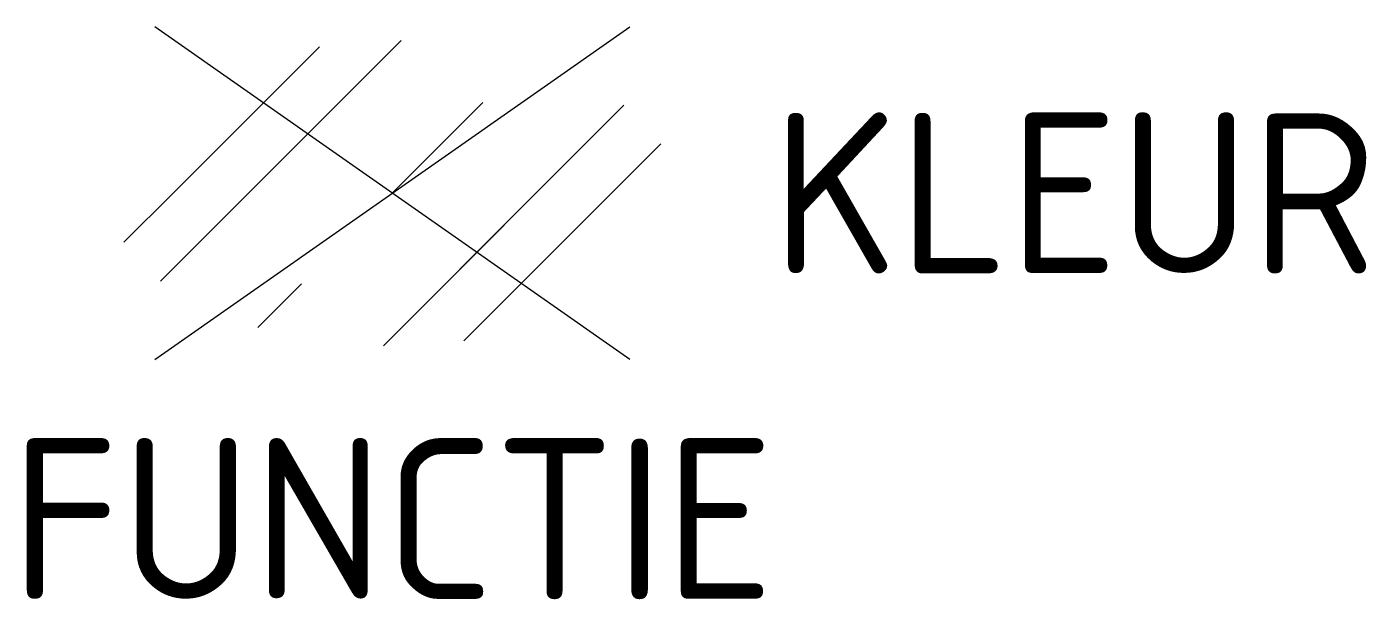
# Model space of a CAD drawing. Header units: metres. Extents: x -4.1 to 10.9, y -4.6 to 1.9.
import ezdxf
from ezdxf.enums import TextEntityAlignment as Align

# ---------------------------------------------------------------- set-up
doc = ezdxf.new("R2010")
doc.units = ezdxf.units.M
doc.styles.add('NLCS-ISO', font='NLCS-ISO.ttf')

msp = doc.modelspace()

# ---------------------------------------------------------------- linework, layer by layer
for p, q in [((-2.662, -1.864), (2.662, 1.864)), ((2.662, -1.864), (-2.662, 1.864)), ((0, 1.61), (0.1, 1.71)), ((-2.456, 0), (-0.817, 1.639)), ((-1.61, 0), (0, 1.61)), ((-0.085, -1.695), (2.596, 0.986)), ((0, 0), (1.016, 1.016)), ((1.61, 0), (2.596, 0.986)), ((2.456, 0), (3.007, 0.551)), ((-3.007, -0.551), (-2.456, 0)), ((-2.596, -0.986), (-1.61, 0)), ((-0.1, -1.71), (1.61, 0)), ((0.801, -1.655), (2.456, 0)), ((-1.506, -1.506), (-1.016, -1.017))]:
    msp.add_line(p, q)

# ---------------------------------------------------------------- texts
at = {"style": 'NLCS-ISO'}
msp.add_attdef('KLEUR', text='', height=1.8, dxfattribs=at).set_placement((4.25, 0), align=Align.MIDDLE_LEFT)
at = {"style": 'NLCS-ISO', "flags": 1}
msp.add_attdef('FUNCTIE', text='', height=1.8, dxfattribs=at).set_placement((0, -2.75), align=Align.TOP_CENTER)

doc.saveas('drawing.dxf')
